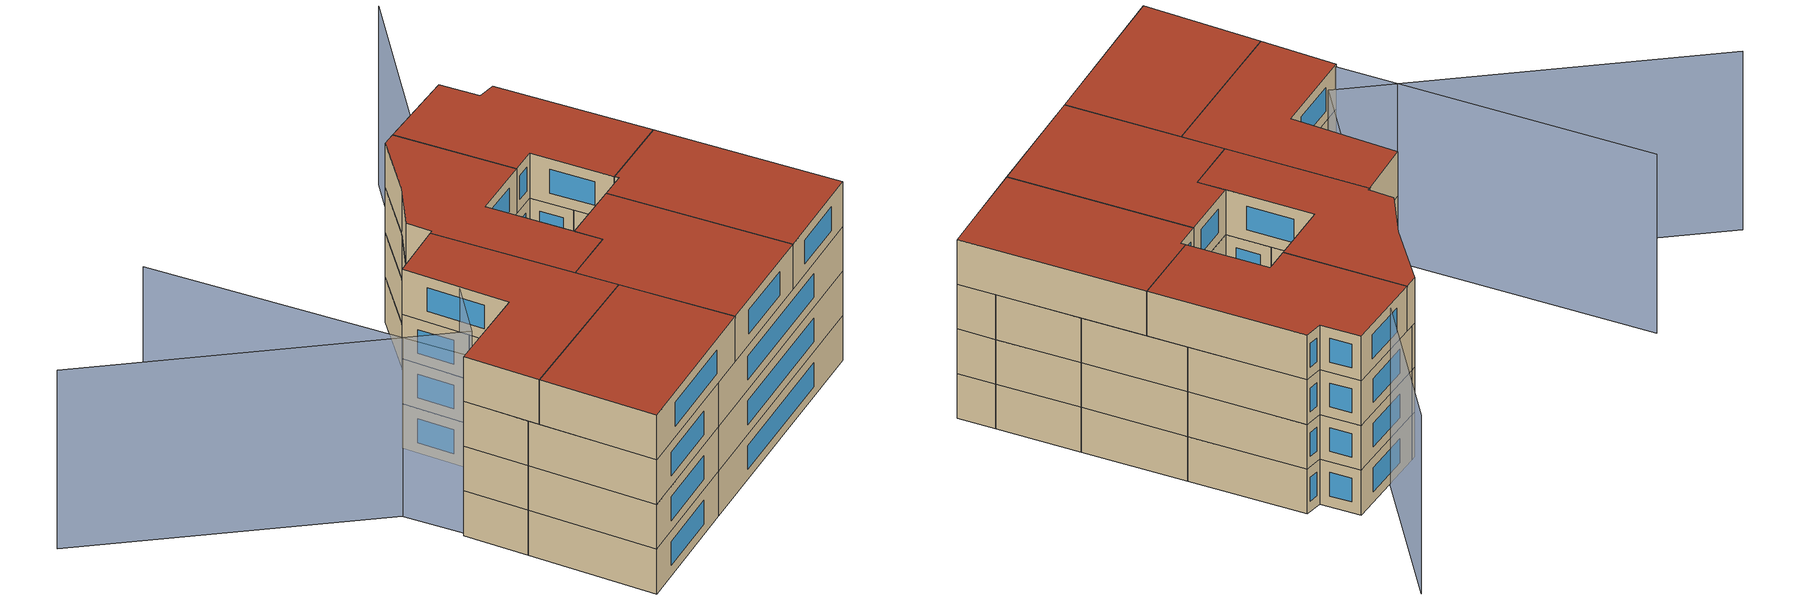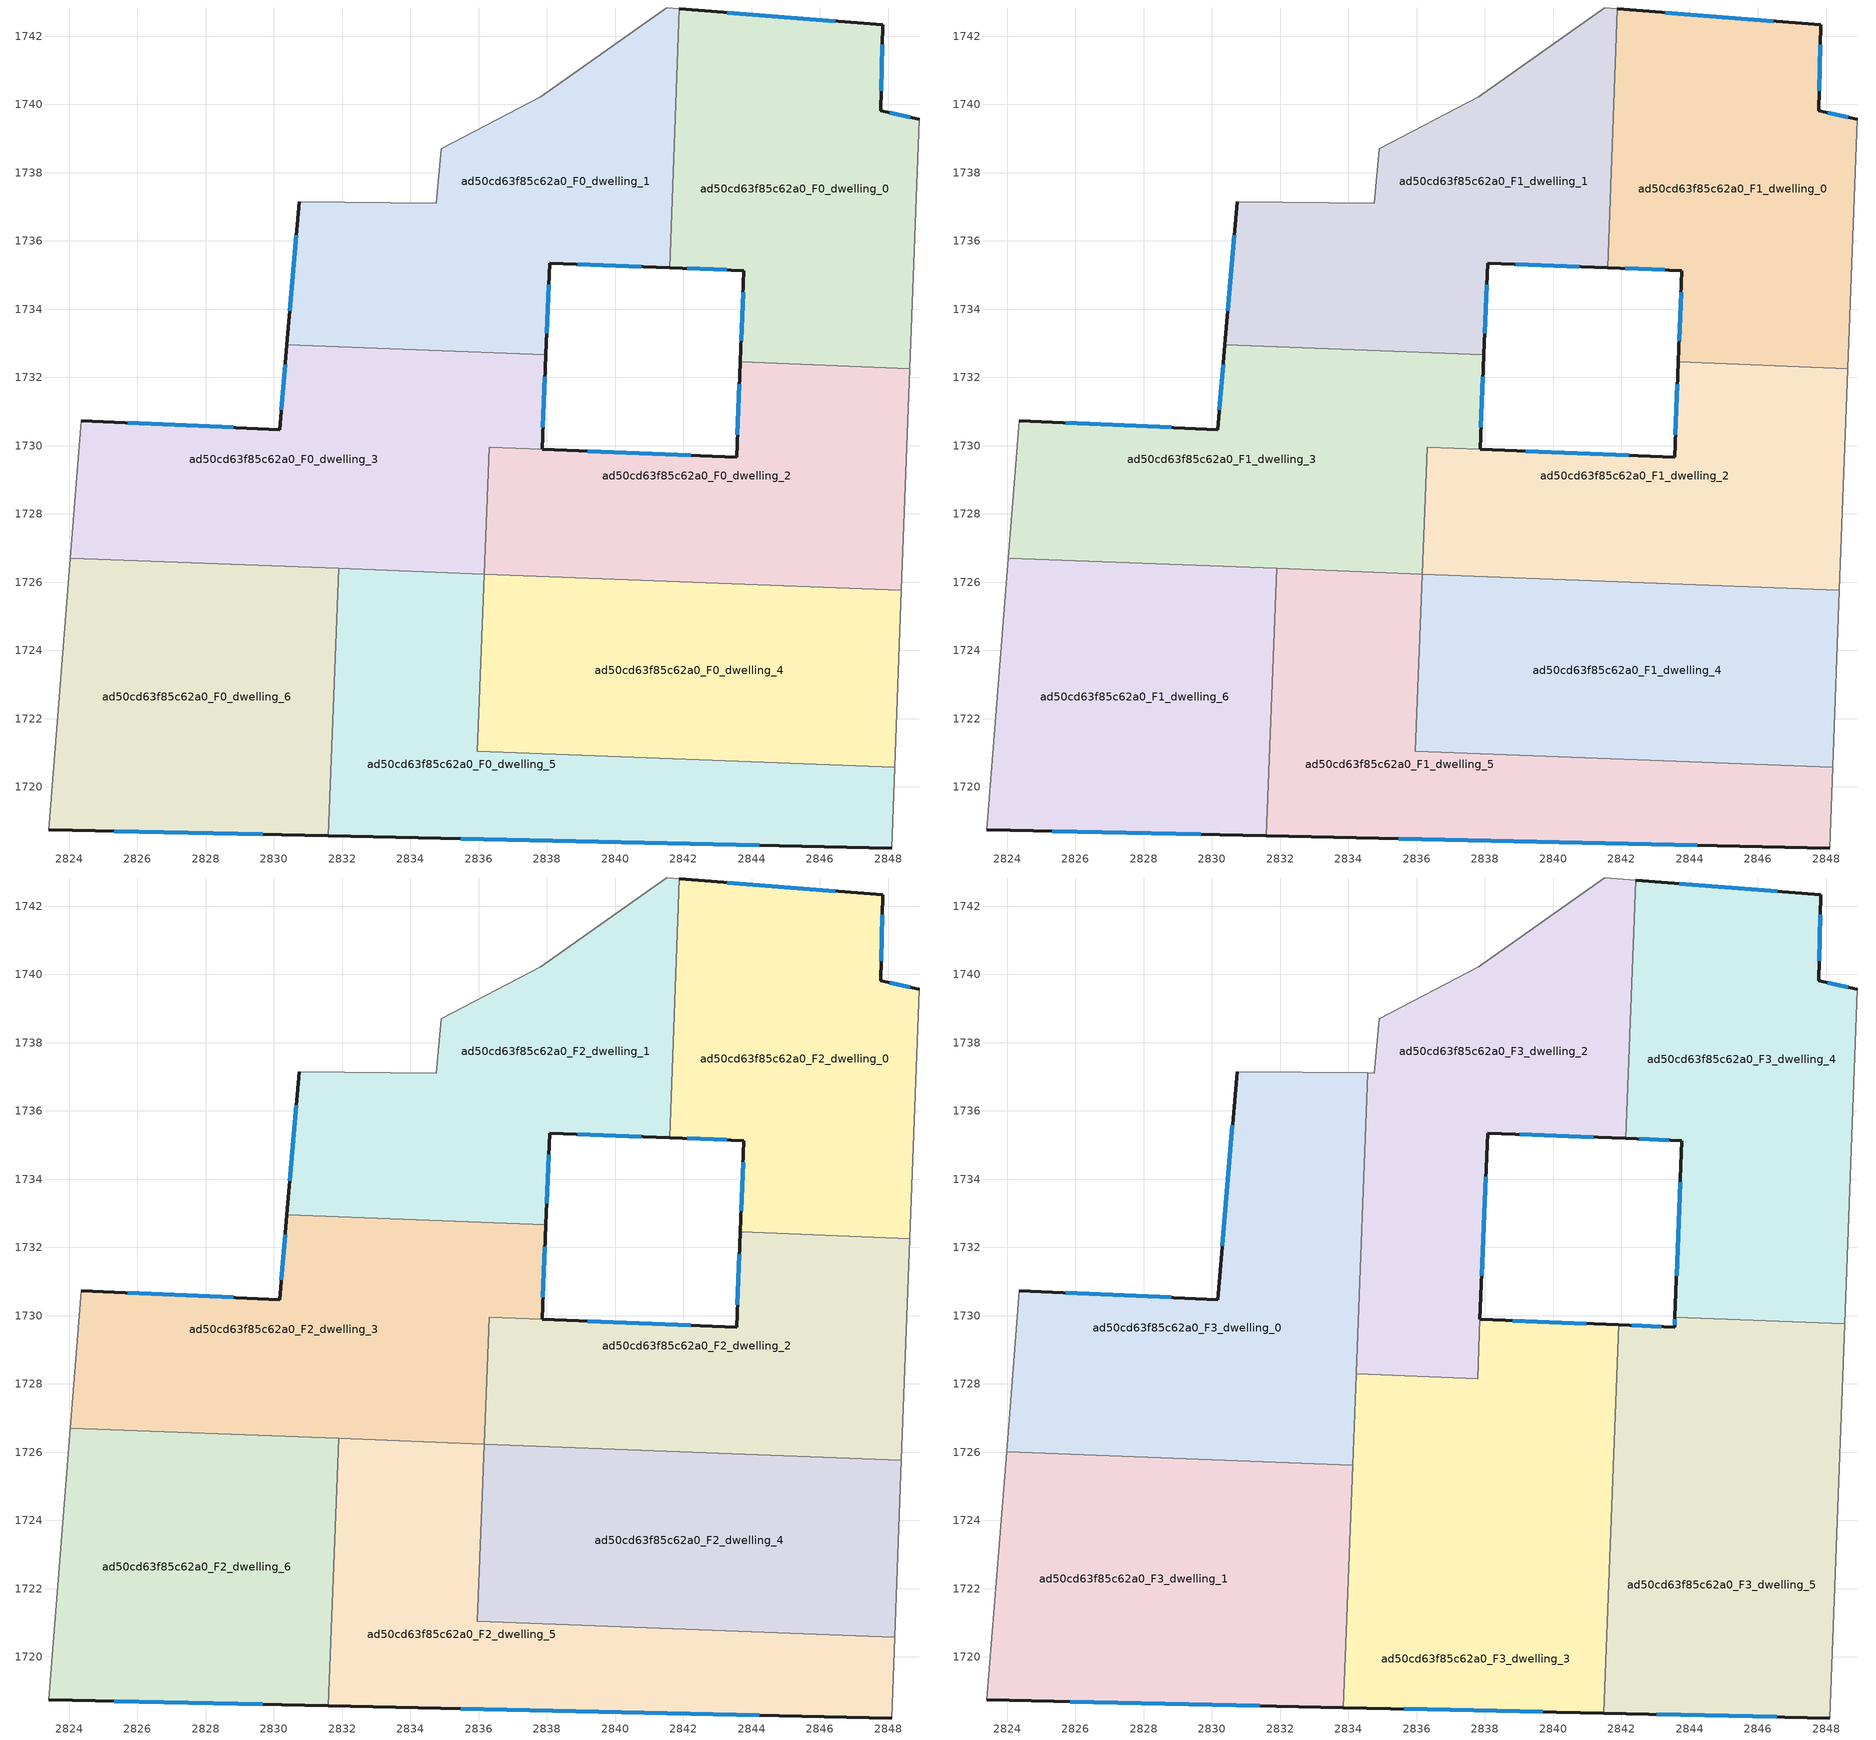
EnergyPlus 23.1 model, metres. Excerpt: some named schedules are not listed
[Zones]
ad50cd63f85c62a0_F0_dwelling_0
 floor ground (EU_floor_Construction): 2847.84,1742.33 2847.78,1739.81 2848.92,1739.56 2848.64,1732.26 2843.67,1732.45 2843.78,1735.13 2841.6,1735.21 2841.89,1742.79 z0
 wall outside (EU_wall_Construction): 2848.92,1739.56 2847.78,1739.81 2847.84,1742.33 2841.89,1742.79 / 2841.6,1735.21 2843.78,1735.13 2843.67,1732.45 z0:3
 wall adiabatic (EU_wall_Construction): 2848.64,1732.26 2848.92,1739.56 z0:3
 wall to ad50cd63f85c62a0_F0_dwelling_2 (EU_wall_Construction): 2843.67,1732.45 2848.64,1732.26 z0:3
 wall to ad50cd63f85c62a0_F0_dwelling_1 (EU_wall_Construction): 2841.89,1742.79 2841.6,1735.21 z0:3
 window (EU_Window_Construction): 2848.65,1739.62 2848.05,1739.75 / 2843.75,1734.5 2843.7,1733.08 / 2842.11,1735.19 2843.27,1735.15 / 2846.45,1742.44 2843.29,1742.69 / 2847.8,1740.4 2847.83,1741.74 z0.7:2.3
ad50cd63f85c62a0_F0_dwelling_1
 floor ground (EU_floor_Construction): 2841.89,1742.79 2841.6,1735.21 2838.08,1735.35 2837.97,1732.67 2830.38,1732.96 2830.74,1737.15 2834.75,1737.11 2834.91,1738.71 2837.82,1740.22 2841.52,1742.82 z0
 wall outside (EU_wall_Construction): 2837.97,1732.67 2838.08,1735.35 2841.6,1735.21 / 2830.74,1737.15 2830.38,1732.96 z0:3
 wall adiabatic (EU_wall_Construction): 2841.89,1742.79 2841.52,1742.82 2837.82,1740.22 2834.91,1738.71 2834.75,1737.11 2830.74,1737.15 z0:3
 wall to ad50cd63f85c62a0_F0_dwelling_3 (EU_wall_Construction): 2830.38,1732.96 2837.97,1732.67 z0:3
 window (EU_Window_Construction): 2838.91,1735.32 2840.77,1735.24 / 2838,1733.3 2838.05,1734.72 / 2830.65,1736.17 2830.47,1733.95 z0.7:2.3
ad50cd63f85c62a0_F0_dwelling_2
 floor ground (EU_floor_Construction): 2848.64,1732.26 2848.39,1725.77 2836.17,1726.24 2836.32,1729.96 2843.56,1729.66 2843.67,1732.45 z0
 wall outside (EU_wall_Construction): 2843.67,1732.45 2843.56,1729.66 2837.87,1729.89 z0:3
 wall adiabatic (EU_wall_Construction): 2848.39,1725.77 2848.64,1732.26 z0:3
 wall to ad50cd63f85c62a0_F0_dwelling_3 (EU_wall_Construction): 2837.86,1729.89 2836.32,1729.96 2836.17,1726.24 z0:3
 wall to ad50cd63f85c62a0_F0_dwelling_4 (EU_wall_Construction): 2836.17,1726.24 2848.39,1725.77 z0:3
 window (EU_Window_Construction): 2842.22,1729.72 2839.2,1729.84 / 2843.64,1731.8 2843.59,1730.32 z0.7:2.3
ad50cd63f85c62a0_F0_dwelling_3
 floor ground (EU_floor_Construction): 2837.97,1732.67 2837.86,1729.89 2836.32,1729.96 2836.17,1726.24 2824.04,1726.7 2824.36,1730.73 2830.17,1730.47 2830.38,1732.96 z0
 wall outside (EU_wall_Construction): 2830.38,1732.96 2830.17,1730.47 2824.36,1730.73 / 2837.86,1729.89 2837.97,1732.67 z0:3
 wall adiabatic (EU_wall_Construction): 2824.36,1730.73 2824.04,1726.7 z0:3
 wall to ad50cd63f85c62a0_F0_dwelling_6 (EU_wall_Construction): 2824.04,1726.7 2831.9,1726.4 z0:3
 wall to ad50cd63f85c62a0_F0_dwelling_5 (EU_wall_Construction): 2831.9,1726.4 2836.16,1726.24 z0:3
 wall to ad50cd63f85c62a0_F0_dwelling_4 (EU_wall_Construction): 2836.16,1726.24 2836.17,1726.24 z0:3
 window (EU_Window_Construction): 2830.33,1732.38 2830.22,1731.06 / 2837.89,1730.55 2837.95,1732.02 / 2828.81,1730.53 2825.73,1730.67 z0.7:2.3
ad50cd63f85c62a0_F0_dwelling_4
 floor ground (EU_floor_Construction): 2848.39,1725.77 2848.19,1720.58 2835.96,1721.05 2836.16,1726.24 z0
 wall to ad50cd63f85c62a0_F0_dwelling_5 (EU_wall_Construction): 2836.16,1726.24 2835.96,1721.05 2848.19,1720.58 z0:3
 wall adiabatic (EU_wall_Construction): 2848.19,1720.58 2848.39,1725.77 z0:3
ad50cd63f85c62a0_F0_dwelling_5
 floor ground (EU_floor_Construction): 2848.19,1720.58 2848.1,1718.21 2831.6,1718.56 2831.9,1726.4 2836.16,1726.24 2835.96,1721.05 z0
 wall outside (EU_wall_Construction): 2831.6,1718.56 2848.1,1718.21 z0:3
 wall adiabatic (EU_wall_Construction): 2848.1,1718.21 2848.19,1720.58 z0:3
 wall to ad50cd63f85c62a0_F0_dwelling_6 (EU_wall_Construction): 2831.9,1726.4 2831.6,1718.56 z0:3
 window (EU_Window_Construction): 2835.47,1718.48 2844.23,1718.29 z0.7:2.3
ad50cd63f85c62a0_F0_dwelling_6
 floor ground (EU_floor_Construction): 2831.9,1726.4 2831.6,1718.56 2823.4,1718.74 2824.04,1726.7 z0
 wall outside (EU_wall_Construction): 2823.4,1718.74 2831.6,1718.56 z0:3
 wall adiabatic (EU_wall_Construction): 2824.04,1726.7 2823.4,1718.74 z0:3
 window (EU_Window_Construction): 2825.32,1718.7 2829.67,1718.61 z0.7:2.3
ad50cd63f85c62a0_F1_dwelling_0
 floor to ad50cd63f85c62a0_F0_dwelling_0 (EU_floor_Construction): 2847.84,1742.33 2847.78,1739.81 2848.92,1739.56 2848.64,1732.26 2843.67,1732.45 2843.78,1735.13 2841.6,1735.21 2841.89,1742.79 z3
 wall outside (EU_wall_Construction): 2848.92,1739.56 2847.78,1739.81 2847.84,1742.33 2841.89,1742.79 / 2841.6,1735.21 2843.78,1735.13 2843.67,1732.45 z3:6
 wall adiabatic (EU_wall_Construction): 2848.64,1732.26 2848.92,1739.56 z3:6
 wall to ad50cd63f85c62a0_F1_dwelling_2 (EU_wall_Construction): 2843.67,1732.45 2848.64,1732.26 z3:6
 wall to ad50cd63f85c62a0_F1_dwelling_1 (EU_wall_Construction): 2841.89,1742.79 2841.6,1735.21 z3:6
 window (EU_Window_Construction): 2848.65,1739.62 2848.05,1739.75 / 2843.75,1734.5 2843.7,1733.08 / 2842.11,1735.19 2843.27,1735.15 / 2846.45,1742.44 2843.29,1742.69 / 2847.8,1740.4 2847.83,1741.74 z3.7:5.3
ad50cd63f85c62a0_F1_dwelling_1
 floor to ad50cd63f85c62a0_F0_dwelling_1 (EU_floor_Construction): 2841.89,1742.79 2841.6,1735.21 2838.08,1735.35 2837.97,1732.67 2830.38,1732.96 2830.74,1737.15 2834.75,1737.11 2834.91,1738.71 2837.82,1740.22 2841.52,1742.82 z3
 wall outside (EU_wall_Construction): 2837.97,1732.67 2838.08,1735.35 2841.6,1735.21 / 2830.74,1737.15 2830.38,1732.96 z3:6
 wall adiabatic (EU_wall_Construction): 2841.89,1742.79 2841.52,1742.82 2837.82,1740.22 2834.91,1738.71 2834.75,1737.11 2830.74,1737.15 z3:6
 wall to ad50cd63f85c62a0_F1_dwelling_3 (EU_wall_Construction): 2830.38,1732.96 2837.97,1732.67 z3:6
 window (EU_Window_Construction): 2838.91,1735.32 2840.77,1735.24 / 2838,1733.3 2838.05,1734.72 / 2830.65,1736.17 2830.47,1733.95 z3.7:5.3
ad50cd63f85c62a0_F1_dwelling_2
 floor to ad50cd63f85c62a0_F0_dwelling_2 (EU_floor_Construction): 2848.64,1732.26 2848.39,1725.77 2836.17,1726.24 2836.32,1729.96 2843.56,1729.66 2843.67,1732.45 z3
 wall outside (EU_wall_Construction): 2843.67,1732.45 2843.56,1729.66 2837.87,1729.89 z3:6
 wall adiabatic (EU_wall_Construction): 2848.39,1725.77 2848.64,1732.26 z3:6
 wall to ad50cd63f85c62a0_F1_dwelling_3 (EU_wall_Construction): 2837.86,1729.89 2836.32,1729.96 2836.17,1726.24 z3:6
 wall to ad50cd63f85c62a0_F1_dwelling_4 (EU_wall_Construction): 2836.17,1726.24 2848.39,1725.77 z3:6
 window (EU_Window_Construction): 2842.22,1729.72 2839.2,1729.84 / 2843.64,1731.8 2843.59,1730.32 z3.7:5.3
ad50cd63f85c62a0_F1_dwelling_3
 floor to ad50cd63f85c62a0_F0_dwelling_3 (EU_floor_Construction): 2837.97,1732.67 2837.86,1729.89 2836.32,1729.96 2836.17,1726.24 2824.04,1726.7 2824.36,1730.73 2830.17,1730.47 2830.38,1732.96 z3
 wall outside (EU_wall_Construction): 2830.38,1732.96 2830.17,1730.47 2824.36,1730.73 / 2837.86,1729.89 2837.97,1732.67 z3:6
 wall adiabatic (EU_wall_Construction): 2824.36,1730.73 2824.04,1726.7 z3:6
 wall to ad50cd63f85c62a0_F1_dwelling_6 (EU_wall_Construction): 2824.04,1726.7 2831.9,1726.4 z3:6
 wall to ad50cd63f85c62a0_F1_dwelling_5 (EU_wall_Construction): 2831.9,1726.4 2836.16,1726.24 z3:6
 wall to ad50cd63f85c62a0_F1_dwelling_4 (EU_wall_Construction): 2836.16,1726.24 2836.17,1726.24 z3:6
 window (EU_Window_Construction): 2830.33,1732.38 2830.22,1731.06 / 2837.89,1730.55 2837.95,1732.02 / 2828.81,1730.53 2825.73,1730.67 z3.7:5.3
ad50cd63f85c62a0_F1_dwelling_4
 floor to ad50cd63f85c62a0_F0_dwelling_4 (EU_floor_Construction): 2848.39,1725.77 2848.19,1720.58 2835.96,1721.05 2836.16,1726.24 z3
 wall to ad50cd63f85c62a0_F1_dwelling_5 (EU_wall_Construction): 2836.16,1726.24 2835.96,1721.05 2848.19,1720.58 z3:6
 wall adiabatic (EU_wall_Construction): 2848.19,1720.58 2848.39,1725.77 z3:6
ad50cd63f85c62a0_F1_dwelling_5
 floor to ad50cd63f85c62a0_F0_dwelling_5 (EU_floor_Construction): 2848.19,1720.58 2848.1,1718.21 2831.6,1718.56 2831.9,1726.4 2836.16,1726.24 2835.96,1721.05 z3
 wall outside (EU_wall_Construction): 2831.6,1718.56 2848.1,1718.21 z3:6
 wall adiabatic (EU_wall_Construction): 2848.1,1718.21 2848.19,1720.58 z3:6
 wall to ad50cd63f85c62a0_F1_dwelling_6 (EU_wall_Construction): 2831.9,1726.4 2831.6,1718.56 z3:6
 window (EU_Window_Construction): 2835.47,1718.48 2844.23,1718.29 z3.7:5.3
ad50cd63f85c62a0_F1_dwelling_6
 floor to ad50cd63f85c62a0_F0_dwelling_6 (EU_floor_Construction): 2831.9,1726.4 2831.6,1718.56 2823.4,1718.74 2824.04,1726.7 z3
 wall outside (EU_wall_Construction): 2823.4,1718.74 2831.6,1718.56 z3:6
 wall adiabatic (EU_wall_Construction): 2824.04,1726.7 2823.4,1718.74 z3:6
 window (EU_Window_Construction): 2825.32,1718.7 2829.67,1718.61 z3.7:5.3
ad50cd63f85c62a0_F2_dwelling_0
 floor to ad50cd63f85c62a0_F1_dwelling_0 (EU_floor_Construction): 2847.84,1742.33 2847.78,1739.81 2848.92,1739.56 2848.64,1732.26 2843.67,1732.45 2843.78,1735.13 2841.6,1735.21 2841.89,1742.79 z6
 wall outside (EU_wall_Construction): 2848.92,1739.56 2847.78,1739.81 2847.84,1742.33 2841.89,1742.79 / 2841.6,1735.21 2843.78,1735.13 2843.67,1732.45 z6:9
 wall adiabatic (EU_wall_Construction): 2848.64,1732.26 2848.92,1739.56 z6:9
 wall to ad50cd63f85c62a0_F2_dwelling_2 (EU_wall_Construction): 2843.67,1732.45 2848.64,1732.26 z6:9
 wall to ad50cd63f85c62a0_F2_dwelling_1 (EU_wall_Construction): 2841.89,1742.79 2841.6,1735.21 z6:9
 window (EU_Window_Construction): 2848.65,1739.62 2848.05,1739.75 / 2843.75,1734.5 2843.7,1733.08 / 2842.11,1735.19 2843.27,1735.15 / 2846.45,1742.44 2843.29,1742.69 / 2847.8,1740.4 2847.83,1741.74 z6.7:8.3
ad50cd63f85c62a0_F2_dwelling_1
 floor to ad50cd63f85c62a0_F1_dwelling_1 (EU_floor_Construction): 2841.89,1742.79 2841.6,1735.21 2838.08,1735.35 2837.97,1732.67 2830.38,1732.96 2830.74,1737.15 2834.75,1737.11 2834.91,1738.71 2837.82,1740.22 2841.52,1742.82 z6
 wall outside (EU_wall_Construction): 2837.97,1732.67 2838.08,1735.35 2841.6,1735.21 / 2830.74,1737.15 2830.38,1732.96 z6:9
 wall adiabatic (EU_wall_Construction): 2841.89,1742.79 2841.52,1742.82 2837.82,1740.22 2834.91,1738.71 2834.75,1737.11 2830.74,1737.15 z6:9
 wall to ad50cd63f85c62a0_F2_dwelling_3 (EU_wall_Construction): 2830.38,1732.96 2837.97,1732.67 z6:9
 window (EU_Window_Construction): 2838.91,1735.32 2840.77,1735.24 / 2838,1733.3 2838.05,1734.72 / 2830.65,1736.17 2830.47,1733.95 z6.7:8.3
ad50cd63f85c62a0_F2_dwelling_2
 floor to ad50cd63f85c62a0_F1_dwelling_2 (EU_floor_Construction): 2848.64,1732.26 2848.39,1725.77 2836.17,1726.24 2836.32,1729.96 2843.56,1729.66 2843.67,1732.45 z6
 wall outside (EU_wall_Construction): 2843.67,1732.45 2843.56,1729.66 2837.87,1729.89 z6:9
 wall adiabatic (EU_wall_Construction): 2848.39,1725.77 2848.64,1732.26 z6:9
 wall to ad50cd63f85c62a0_F2_dwelling_3 (EU_wall_Construction): 2837.86,1729.89 2836.32,1729.96 2836.17,1726.24 z6:9
 wall to ad50cd63f85c62a0_F2_dwelling_4 (EU_wall_Construction): 2836.17,1726.24 2848.39,1725.77 z6:9
 window (EU_Window_Construction): 2842.22,1729.72 2839.2,1729.84 / 2843.64,1731.8 2843.59,1730.32 z6.7:8.3
ad50cd63f85c62a0_F2_dwelling_3
 floor to ad50cd63f85c62a0_F1_dwelling_3 (EU_floor_Construction): 2837.97,1732.67 2837.86,1729.89 2836.32,1729.96 2836.17,1726.24 2824.04,1726.7 2824.36,1730.73 2830.17,1730.47 2830.38,1732.96 z6
 wall outside (EU_wall_Construction): 2830.38,1732.96 2830.17,1730.47 2824.36,1730.73 / 2837.86,1729.89 2837.97,1732.67 z6:9
 wall adiabatic (EU_wall_Construction): 2824.36,1730.73 2824.04,1726.7 z6:9
 wall to ad50cd63f85c62a0_F2_dwelling_6 (EU_wall_Construction): 2824.04,1726.7 2831.9,1726.4 z6:9
 wall to ad50cd63f85c62a0_F2_dwelling_5 (EU_wall_Construction): 2831.9,1726.4 2836.16,1726.24 z6:9
 wall to ad50cd63f85c62a0_F2_dwelling_4 (EU_wall_Construction): 2836.16,1726.24 2836.17,1726.24 z6:9
 window (EU_Window_Construction): 2830.33,1732.38 2830.22,1731.06 / 2837.89,1730.55 2837.95,1732.02 / 2828.81,1730.53 2825.73,1730.67 z6.7:8.3
ad50cd63f85c62a0_F2_dwelling_4
 floor to ad50cd63f85c62a0_F1_dwelling_4 (EU_floor_Construction): 2848.39,1725.77 2848.19,1720.58 2835.96,1721.05 2836.16,1726.24 z6
 wall to ad50cd63f85c62a0_F2_dwelling_5 (EU_wall_Construction): 2836.16,1726.24 2835.96,1721.05 2848.19,1720.58 z6:9
 wall adiabatic (EU_wall_Construction): 2848.19,1720.58 2848.39,1725.77 z6:9
 ceiling adiabatic (EU_roof_Construction): 2848.19,1720.58 2848.39,1725.77 2841.78,1726.02 2841.58,1720.83 z9
ad50cd63f85c62a0_F2_dwelling_5
 floor to ad50cd63f85c62a0_F1_dwelling_5 (EU_floor_Construction): 2848.19,1720.58 2848.1,1718.21 2831.6,1718.56 2831.9,1726.4 2836.16,1726.24 2835.96,1721.05 z6
 wall outside (EU_wall_Construction): 2831.6,1718.56 2848.1,1718.21 z6:9
 wall adiabatic (EU_wall_Construction): 2848.1,1718.21 2848.19,1720.58 z6:9
 wall to ad50cd63f85c62a0_F2_dwelling_6 (EU_wall_Construction): 2831.9,1726.4 2831.6,1718.56 z6:9
 window (EU_Window_Construction): 2835.47,1718.48 2844.23,1718.29 z6.7:8.3
 ceiling adiabatic (EU_roof_Construction): 2848.1,1718.21 2848.19,1720.58 2841.58,1720.83 2841.49,1718.35 z9
ad50cd63f85c62a0_F2_dwelling_6
 floor to ad50cd63f85c62a0_F1_dwelling_6 (EU_floor_Construction): 2831.9,1726.4 2831.6,1718.56 2823.4,1718.74 2824.04,1726.7 z6
 wall outside (EU_wall_Construction): 2823.4,1718.74 2831.6,1718.56 z6:9
 wall adiabatic (EU_wall_Construction): 2824.04,1726.7 2823.4,1718.74 z6:9
 window (EU_Window_Construction): 2825.32,1718.7 2829.67,1718.61 z6.7:8.3
ad50cd63f85c62a0_F3_dwelling_0
 floor to ad50cd63f85c62a0_F2_dwelling_3 (EU_floor_Construction): 2834.4,1732.81 2834.15,1726.31 2824.04,1726.7 2824.36,1730.73 2830.17,1730.47 2830.38,1732.96 z9
 floor to ad50cd63f85c62a0_F2_dwelling_6 (EU_floor_Construction): 2831.9,1726.4 2831.87,1725.71 2823.98,1726.01 2824.04,1726.7 z9
 floor to ad50cd63f85c62a0_F2_dwelling_1 (EU_floor_Construction): 2834.57,1737.11 2834.4,1732.81 2830.38,1732.96 2830.74,1737.15 z9
 floor to ad50cd63f85c62a0_F2_dwelling_5 (EU_floor_Construction): 2834.15,1726.31 2834.13,1725.62 2831.87,1725.71 2831.9,1726.4 z9
 wall outside (EU_wall_Construction): 2830.74,1737.15 2830.17,1730.47 2824.36,1730.73 z9:12
 wall adiabatic (EU_wall_Construction): 2824.36,1730.73 2823.98,1726.01 / 2834.57,1737.11 2830.74,1737.15 z9:12
 wall to ad50cd63f85c62a0_F3_dwelling_1 (EU_wall_Construction): 2823.98,1726.01 2834.13,1725.62 z9:12
 wall to ad50cd63f85c62a0_F3_dwelling_2 (EU_wall_Construction): 2834.23,1728.29 2834.57,1737.11 z9:12
 wall to ad50cd63f85c62a0_F3_dwelling_3 (EU_wall_Construction): 2834.13,1725.62 2834.23,1728.29 z9:12
 window (EU_Window_Construction): 2828.81,1730.53 2825.73,1730.67 / 2830.6,1735.58 2830.3,1732.04 z9.7:11.3
 roof outside (EU_roof_Construction): 2834.13,1725.62 2834.57,1737.11 2830.74,1737.15 2830.17,1730.47 2824.36,1730.73 2823.98,1726.01 z12
ad50cd63f85c62a0_F3_dwelling_1
 floor to ad50cd63f85c62a0_F2_dwelling_6 (EU_floor_Construction): 2831.87,1725.71 2831.6,1718.56 2823.4,1718.74 2823.98,1726.01 z9
 floor to ad50cd63f85c62a0_F2_dwelling_5 (EU_floor_Construction): 2834.13,1725.62 2833.85,1718.52 2831.6,1718.56 2831.87,1725.71 z9
 wall outside (EU_wall_Construction): 2823.4,1718.74 2833.85,1718.51 z9:12
 wall adiabatic (EU_wall_Construction): 2823.98,1726.01 2823.4,1718.74 z9:12
 wall to ad50cd63f85c62a0_F3_dwelling_3 (EU_wall_Construction): 2833.85,1718.51 2834.13,1725.62 z9:12
 window (EU_Window_Construction): 2825.85,1718.69 2831.4,1718.57 z9.7:11.3
 roof outside (EU_roof_Construction): 2833.85,1718.51 2834.13,1725.62 2823.98,1726.01 2823.4,1718.74 z12
ad50cd63f85c62a0_F3_dwelling_2
 floor to ad50cd63f85c62a0_F2_dwelling_1 (EU_floor_Construction): 2841.89,1742.79 2841.6,1735.21 2838.08,1735.35 2837.97,1732.67 2834.4,1732.81 2834.57,1737.11 2834.75,1737.11 2834.91,1738.71 2837.82,1740.22 2841.52,1742.82 z9
 floor to ad50cd63f85c62a0_F2_dwelling_0 (EU_floor_Construction): 2842.42,1742.75 2842.13,1735.19 2841.6,1735.21 2841.89,1742.79 z9
 floor to ad50cd63f85c62a0_F2_dwelling_3 (EU_floor_Construction): 2837.97,1732.67 2837.86,1729.89 2836.32,1729.96 2836.25,1728.22 2834.23,1728.29 2834.4,1732.81 z9
 floor to ad50cd63f85c62a0_F2_dwelling_2 (EU_floor_Construction): 2837.86,1729.89 2837.79,1728.16 2836.25,1728.22 2836.32,1729.96 z9
 wall outside (EU_wall_Construction): 2837.86,1729.89 2838.08,1735.35 2842.13,1735.19 z9:12
 wall to ad50cd63f85c62a0_F3_dwelling_4 (EU_wall_Construction): 2842.13,1735.19 2842.42,1742.75 z9:12
 wall adiabatic (EU_wall_Construction): 2842.42,1742.75 2841.52,1742.82 2837.82,1740.22 2834.91,1738.71 2834.75,1737.11 2834.57,1737.11 z9:12
 wall to ad50cd63f85c62a0_F3_dwelling_3 (EU_wall_Construction): 2834.23,1728.29 2837.79,1728.16 2837.86,1729.89 z9:12
 window (EU_Window_Construction): 2839.03,1735.31 2841.18,1735.23 / 2837.91,1731.17 2838.03,1734.07 z9.7:11.3
 roof outside (EU_roof_Construction): 2837.79,1728.16 2838.08,1735.35 2842.13,1735.19 2842.42,1742.75 2841.52,1742.82 2837.82,1740.22 2834.91,1738.71 2834.75,1737.11 2834.57,1737.11 2834.23,1728.29 z12
ad50cd63f85c62a0_F3_dwelling_3
 floor to ad50cd63f85c62a0_F2_dwelling_5 (EU_floor_Construction): 2836.16,1726.24 2835.96,1721.05 2841.58,1720.83 2841.49,1718.35 2833.85,1718.52 2834.15,1726.31 z9
 floor to ad50cd63f85c62a0_F2_dwelling_2 (EU_floor_Construction): 2841.92,1729.73 2841.78,1726.02 2836.17,1726.24 2836.25,1728.21 2837.79,1728.16 2837.86,1729.89 z9
 floor to ad50cd63f85c62a0_F2_dwelling_4 (EU_floor_Construction): 2841.78,1726.02 2841.58,1720.83 2835.96,1721.05 2836.16,1726.24 z9
 floor to ad50cd63f85c62a0_F2_dwelling_3 (EU_floor_Construction): 2836.25,1728.21 2836.17,1726.24 2834.15,1726.31 2834.23,1728.29 z9
 wall outside (EU_wall_Construction): 2841.92,1729.73 2837.86,1729.89 / 2833.85,1718.51 2841.49,1718.35 z9:12
 wall to ad50cd63f85c62a0_F3_dwelling_5 (EU_wall_Construction): 2841.49,1718.35 2841.92,1729.73 z9:12
 window (EU_Window_Construction): 2840.97,1729.77 2838.82,1729.85 / 2835.65,1718.48 2839.69,1718.39 z9.7:11.3
 roof outside (EU_roof_Construction): 2841.49,1718.35 2841.92,1729.73 2837.86,1729.89 2837.79,1728.16 2834.23,1728.29 2833.85,1718.51 z12
ad50cd63f85c62a0_F3_dwelling_4
 floor to ad50cd63f85c62a0_F2_dwelling_0 (EU_floor_Construction): 2847.84,1742.33 2847.78,1739.81 2848.92,1739.56 2848.64,1732.26 2843.67,1732.45 2843.78,1735.13 2842.13,1735.19 2842.42,1742.75 z9
 floor to ad50cd63f85c62a0_F2_dwelling_2 (EU_floor_Construction): 2848.64,1732.26 2848.54,1729.77 2843.57,1729.96 2843.67,1732.45 z9
 wall outside (EU_wall_Construction): 2842.13,1735.19 2843.78,1735.13 2843.57,1729.96 / 2848.92,1739.56 2847.78,1739.81 2847.84,1742.33 2842.42,1742.75 z9:12
 wall to ad50cd63f85c62a0_F3_dwelling_5 (EU_wall_Construction): 2843.57,1729.96 2848.54,1729.77 z9:12
 wall adiabatic (EU_wall_Construction): 2848.54,1729.77 2848.92,1739.56 z9:12
 window (EU_Window_Construction): 2843.73,1733.91 2843.62,1731.17 / 2842.52,1735.18 2843.39,1735.14 / 2846.57,1742.43 2843.7,1742.66 / 2847.8,1740.4 2847.83,1741.74 / 2848.65,1739.62 2848.05,1739.75 z9.7:11.3
 roof outside (EU_roof_Construction): 2848.54,1729.77 2848.92,1739.56 2847.78,1739.81 2847.84,1742.33 2842.42,1742.75 2842.13,1735.19 2843.78,1735.13 2843.57,1729.96 z12
ad50cd63f85c62a0_F3_dwelling_5
 floor to ad50cd63f85c62a0_F2_dwelling_2 (EU_floor_Construction): 2848.54,1729.77 2848.39,1725.77 2841.78,1726.02 2841.92,1729.73 2843.56,1729.66 2843.57,1729.96 z9
 floor adiabatic (EU_floor_Construction): 2848.39,1725.77 2848.1,1718.21 2841.49,1718.35 2841.78,1726.02 z9
 wall outside (EU_wall_Construction): 2843.57,1729.96 2843.56,1729.66 2841.92,1729.73 / 2841.49,1718.35 2848.1,1718.21 z9:12
 wall adiabatic (EU_wall_Construction): 2848.1,1718.21 2848.54,1729.77 z9:12
 window (EU_Window_Construction): 2843.18,1729.68 2842.31,1729.71 / 2843.57,1729.89 2843.56,1729.73 / 2843.04,1718.32 2846.55,1718.24 z9.7:11.3
 roof outside (EU_roof_Construction): 2848.1,1718.21 2848.54,1729.77 2843.57,1729.96 2843.56,1729.66 2841.92,1729.73 2841.49,1718.35 z12
shading: 2825.34,1750.33 2824.1,1718.71 / 2853.51,1748.38 2826.8,1731.28 / 2826.8,1731.28 2814.32,1750.77 z0:12
[Building]
EU S2 Campaign: North Axis=0; Terrain=City; Solar Distribution=FullExterior
[Site:Location]
Budapest.Ferenc.Liszt.Intl.AP: Latitude=47.437; Longitude=19.256; Time Zone=1; Elevation=185
[SizingPeriod:WeatherFileDays]
AnnualSizingPeriod: Begin Month=1; Begin Day of Month=1; End Month=12; End Day of Month=31; Day of Week for Start Day=Monday; Use Weather File Daylight Saving Period=No; Use Weather File Rain and Snow Indicators=No
[MATERIAL]
EU_InternalMass_Material: Roughness=MediumRough; Thickness=0.1; Conductivity=1; Density=1800; Specific Heat=900; Thermal Absorptance=0.9; Solar Absorptance=0.7; Visible Absorptance=0.7
[MATERIAL:NOMASS] Roughness=MediumRough; Thermal Absorptance=0.9; Solar Absorptance=0.7; Visible Absorptance=0.7
Name | Thermal Resistance
EU_wall_NoMass | 0.832559
EU_roof_NoMass | 1.39638
EU_floor_NoMass | 0.872794
[WINDOWMATERIAL:SIMPLEGLAZINGSYSTEM]
EU_Window_SimpleGlazing: UFactor=2.79869; Solar Heat Gain Coefficient=0.75; Visible Transmittance=0.75
[CONSTRUCTION]
EU_wall_Construction: EU_wall_NoMass
EU_roof_Construction: EU_roof_NoMass
EU_floor_Construction: EU_floor_NoMass
EU_Window_Construction: EU_Window_SimpleGlazing
EU_InternalMass_Construction: EU_InternalMass_Material
[ZONE] Type=1; Multiplier=1; Ceiling Height=autocalculate; Floor Area=autocalculate; Part of Total Floor Area=Yes
Name | Volume
ad50cd63f85c62a0_F0_dwelling_0; ad50cd63f85c62a0_F1_dwelling_0; ad50cd63f85c62a0_F2_dwelling_0 | 190.702
ad50cd63f85c62a0_F3_dwelling_0 | 222.489
ad50cd63f85c62a0_F0_dwelling_1; ad50cd63f85c62a0_F1_dwelling_1; ad50cd63f85c62a0_F2_dwelling_1 | 190.715
ad50cd63f85c62a0_F3_dwelling_1 | 222.488
ad50cd63f85c62a0_F0_dwelling_2; ad50cd63f85c62a0_F1_dwelling_2; ad50cd63f85c62a0_F2_dwelling_2 | 177.791
ad50cd63f85c62a0_F3_dwelling_2 | 201.16
ad50cd63f85c62a0_F0_dwelling_3; ad50cd63f85c62a0_F1_dwelling_3; ad50cd63f85c62a0_F2_dwelling_3 | 203.616
ad50cd63f85c62a0_F3_dwelling_3 | 243.746
ad50cd63f85c62a0_F0_dwelling_4; ad50cd63f85c62a0_F1_dwelling_4; ad50cd63f85c62a0_F2_dwelling_4 | 190.692
ad50cd63f85c62a0_F3_dwelling_4 | 215.759
ad50cd63f85c62a0_F0_dwelling_5; ad50cd63f85c62a0_F1_dwelling_5; ad50cd63f85c62a0_F2_dwelling_5 | 190.683
ad50cd63f85c62a0_F3_dwelling_5 | 229.212
ad50cd63f85c62a0_F0_dwelling_6; ad50cd63f85c62a0_F1_dwelling_6; ad50cd63f85c62a0_F2_dwelling_6 | 190.685
[INTERNALMASS] Construction=EU_InternalMass_Construction
Name | Zone or ZoneList | Surface Area
ad50cd63f85c62a0_F0_dwelling_0_EU_InternalMass | ad50cd63f85c62a0_F0_dwelling_0 | 63.5667
ad50cd63f85c62a0_F0_dwelling_1_EU_InternalMass | ad50cd63f85c62a0_F0_dwelling_1 | 63.5716
ad50cd63f85c62a0_F0_dwelling_2_EU_InternalMass | ad50cd63f85c62a0_F0_dwelling_2 | 59.2656
ad50cd63f85c62a0_F0_dwelling_3_EU_InternalMass | ad50cd63f85c62a0_F0_dwelling_3 | 67.8705
ad50cd63f85c62a0_F0_dwelling_4_EU_InternalMass | ad50cd63f85c62a0_F0_dwelling_4 | 63.5631
ad50cd63f85c62a0_F0_dwelling_5_EU_InternalMass | ad50cd63f85c62a0_F0_dwelling_5 | 63.561
ad50cd63f85c62a0_F0_dwelling_6_EU_InternalMass | ad50cd63f85c62a0_F0_dwelling_6 | 63.5613
ad50cd63f85c62a0_F1_dwelling_0_EU_InternalMass | ad50cd63f85c62a0_F1_dwelling_0 | 63.5667
ad50cd63f85c62a0_F1_dwelling_1_EU_InternalMass | ad50cd63f85c62a0_F1_dwelling_1 | 63.5716
ad50cd63f85c62a0_F1_dwelling_2_EU_InternalMass | ad50cd63f85c62a0_F1_dwelling_2 | 59.2656
ad50cd63f85c62a0_F1_dwelling_3_EU_InternalMass | ad50cd63f85c62a0_F1_dwelling_3 | 67.8705
ad50cd63f85c62a0_F1_dwelling_4_EU_InternalMass | ad50cd63f85c62a0_F1_dwelling_4 | 63.5631
ad50cd63f85c62a0_F1_dwelling_5_EU_InternalMass | ad50cd63f85c62a0_F1_dwelling_5 | 63.561
ad50cd63f85c62a0_F1_dwelling_6_EU_InternalMass | ad50cd63f85c62a0_F1_dwelling_6 | 63.5613
ad50cd63f85c62a0_F2_dwelling_0_EU_InternalMass | ad50cd63f85c62a0_F2_dwelling_0 | 63.5667
ad50cd63f85c62a0_F2_dwelling_1_EU_InternalMass | ad50cd63f85c62a0_F2_dwelling_1 | 63.5716
ad50cd63f85c62a0_F2_dwelling_2_EU_InternalMass | ad50cd63f85c62a0_F2_dwelling_2 | 59.2656
ad50cd63f85c62a0_F2_dwelling_3_EU_InternalMass | ad50cd63f85c62a0_F2_dwelling_3 | 67.8705
ad50cd63f85c62a0_F2_dwelling_4_EU_InternalMass | ad50cd63f85c62a0_F2_dwelling_4 | 63.5631
ad50cd63f85c62a0_F2_dwelling_5_EU_InternalMass | ad50cd63f85c62a0_F2_dwelling_5 | 63.561
ad50cd63f85c62a0_F2_dwelling_6_EU_InternalMass | ad50cd63f85c62a0_F2_dwelling_6 | 63.5613
ad50cd63f85c62a0_F3_dwelling_0_EU_InternalMass | ad50cd63f85c62a0_F3_dwelling_0 | 74.1627
ad50cd63f85c62a0_F3_dwelling_1_EU_InternalMass | ad50cd63f85c62a0_F3_dwelling_1 | 74.1628
ad50cd63f85c62a0_F3_dwelling_2_EU_InternalMass | ad50cd63f85c62a0_F3_dwelling_2 | 67.0618
ad50cd63f85c62a0_F3_dwelling_3_EU_InternalMass | ad50cd63f85c62a0_F3_dwelling_3 | 81.2645
ad50cd63f85c62a0_F3_dwelling_4_EU_InternalMass | ad50cd63f85c62a0_F3_dwelling_4 | 71.9197
ad50cd63f85c62a0_F3_dwelling_5_EU_InternalMass | ad50cd63f85c62a0_F3_dwelling_5 | 76.4041
[OTHEREQUIPMENT] Fuel Type=Electricity; Design Level Calculation Method=Watts/Area; Power per Zone Floor Area=1; Fraction Latent=0; Fraction Radiant=0; Fraction Lost=0; Carbon Dioxide Generation Rate=0; EndUse Subcategory=EU_Step8_InternalGains
Name | Zone or ZoneList or Space or SpaceList | Schedule
EU_Step8_InternalGain_ad50cd63f85c62a0_F0_dwelling_0_f000 | ad50cd63f85c62a0_F0_dwelling_0 | EU_Step8_GainSchedule_ad50cd63f85c62a0_F0_dwelling_0_f000
EU_Step8_InternalGain_ad50cd63f85c62a0_F0_dwelling_1_f000 | ad50cd63f85c62a0_F0_dwelling_1 | EU_Step8_GainSchedule_ad50cd63f85c62a0_F0_dwelling_1_f000
EU_Step8_InternalGain_ad50cd63f85c62a0_F0_dwelling_2_f000 | ad50cd63f85c62a0_F0_dwelling_2 | EU_Step8_GainSchedule_ad50cd63f85c62a0_F0_dwelling_2_f000
EU_Step8_InternalGain_ad50cd63f85c62a0_F0_dwelling_3_f000 | ad50cd63f85c62a0_F0_dwelling_3 | EU_Step8_GainSchedule_ad50cd63f85c62a0_F0_dwelling_3_f000
EU_Step8_InternalGain_ad50cd63f85c62a0_F0_dwelling_4_f000 | ad50cd63f85c62a0_F0_dwelling_4 | EU_Step8_GainSchedule_ad50cd63f85c62a0_F0_dwelling_4_f000
EU_Step8_InternalGain_ad50cd63f85c62a0_F0_dwelling_5_f000 | ad50cd63f85c62a0_F0_dwelling_5 | EU_Step8_GainSchedule_ad50cd63f85c62a0_F0_dwelling_5_f000
EU_Step8_InternalGain_ad50cd63f85c62a0_F0_dwelling_6_f000 | ad50cd63f85c62a0_F0_dwelling_6 | EU_Step8_GainSchedule_ad50cd63f85c62a0_F0_dwelling_6_f000
EU_Step8_InternalGain_ad50cd63f85c62a0_F1_dwelling_0_f000 | ad50cd63f85c62a0_F1_dwelling_0 | EU_Step8_GainSchedule_ad50cd63f85c62a0_F1_dwelling_0_f000
EU_Step8_InternalGain_ad50cd63f85c62a0_F1_dwelling_1_f000 | ad50cd63f85c62a0_F1_dwelling_1 | EU_Step8_GainSchedule_ad50cd63f85c62a0_F1_dwelling_1_f000
EU_Step8_InternalGain_ad50cd63f85c62a0_F1_dwelling_2_f000 | ad50cd63f85c62a0_F1_dwelling_2 | EU_Step8_GainSchedule_ad50cd63f85c62a0_F1_dwelling_2_f000
EU_Step8_InternalGain_ad50cd63f85c62a0_F1_dwelling_3_f000 | ad50cd63f85c62a0_F1_dwelling_3 | EU_Step8_GainSchedule_ad50cd63f85c62a0_F1_dwelling_3_f000
EU_Step8_InternalGain_ad50cd63f85c62a0_F1_dwelling_4_f000 | ad50cd63f85c62a0_F1_dwelling_4 | EU_Step8_GainSchedule_ad50cd63f85c62a0_F1_dwelling_4_f000
EU_Step8_InternalGain_ad50cd63f85c62a0_F1_dwelling_5_f000 | ad50cd63f85c62a0_F1_dwelling_5 | EU_Step8_GainSchedule_ad50cd63f85c62a0_F1_dwelling_5_f000
EU_Step8_InternalGain_ad50cd63f85c62a0_F1_dwelling_6_f000 | ad50cd63f85c62a0_F1_dwelling_6 | EU_Step8_GainSchedule_ad50cd63f85c62a0_F1_dwelling_6_f000
EU_Step8_InternalGain_ad50cd63f85c62a0_F2_dwelling_0_f000 | ad50cd63f85c62a0_F2_dwelling_0 | EU_Step8_GainSchedule_ad50cd63f85c62a0_F2_dwelling_0_f000
EU_Step8_InternalGain_ad50cd63f85c62a0_F2_dwelling_1_f000 | ad50cd63f85c62a0_F2_dwelling_1 | EU_Step8_GainSchedule_ad50cd63f85c62a0_F2_dwelling_1_f000
EU_Step8_InternalGain_ad50cd63f85c62a0_F2_dwelling_2_f000 | ad50cd63f85c62a0_F2_dwelling_2 | EU_Step8_GainSchedule_ad50cd63f85c62a0_F2_dwelling_2_f000
EU_Step8_InternalGain_ad50cd63f85c62a0_F2_dwelling_3_f000 | ad50cd63f85c62a0_F2_dwelling_3 | EU_Step8_GainSchedule_ad50cd63f85c62a0_F2_dwelling_3_f000
EU_Step8_InternalGain_ad50cd63f85c62a0_F2_dwelling_4_f000 | ad50cd63f85c62a0_F2_dwelling_4 | EU_Step8_GainSchedule_ad50cd63f85c62a0_F2_dwelling_4_f000
EU_Step8_InternalGain_ad50cd63f85c62a0_F2_dwelling_5_f000 | ad50cd63f85c62a0_F2_dwelling_5 | EU_Step8_GainSchedule_ad50cd63f85c62a0_F2_dwelling_5_f000
EU_Step8_InternalGain_ad50cd63f85c62a0_F2_dwelling_6_f000 | ad50cd63f85c62a0_F2_dwelling_6 | EU_Step8_GainSchedule_ad50cd63f85c62a0_F2_dwelling_6_f000
EU_Step8_InternalGain_ad50cd63f85c62a0_F3_dwelling_0_f000 | ad50cd63f85c62a0_F3_dwelling_0 | EU_Step8_GainSchedule_ad50cd63f85c62a0_F3_dwelling_0_f000
EU_Step8_InternalGain_ad50cd63f85c62a0_F3_dwelling_1_f000 | ad50cd63f85c62a0_F3_dwelling_1 | EU_Step8_GainSchedule_ad50cd63f85c62a0_F3_dwelling_1_f000
EU_Step8_InternalGain_ad50cd63f85c62a0_F3_dwelling_2_f000 | ad50cd63f85c62a0_F3_dwelling_2 | EU_Step8_GainSchedule_ad50cd63f85c62a0_F3_dwelling_2_f000
EU_Step8_InternalGain_ad50cd63f85c62a0_F3_dwelling_3_f000 | ad50cd63f85c62a0_F3_dwelling_3 | EU_Step8_GainSchedule_ad50cd63f85c62a0_F3_dwelling_3_f000
EU_Step8_InternalGain_ad50cd63f85c62a0_F3_dwelling_4_f000 | ad50cd63f85c62a0_F3_dwelling_4 | EU_Step8_GainSchedule_ad50cd63f85c62a0_F3_dwelling_4_f000
EU_Step8_InternalGain_ad50cd63f85c62a0_F3_dwelling_5_f000 | ad50cd63f85c62a0_F3_dwelling_5 | EU_Step8_GainSchedule_ad50cd63f85c62a0_F3_dwelling_5_f000
[ZONEVENTILATION:DESIGNFLOWRATE] Schedule=EU_AlwaysOn; Design Flow Rate Calculation Method=AirChanges/Hour; Air Changes per Hour=0.475469; Ventilation Type=Natural; Fan Pressure Rise=0; Fan Total Efficiency=1; Constant Term Coefficient=1; Temperature Term Coefficient=0; Velocity Term Coefficient=0; Velocity Squared Term Coefficient=0; Minimum Indoor Temperature=-100; Maximum Indoor Temperature=100; Delta Temperature=-100; Minimum Outdoor Temperature=-100; Maximum Outdoor Temperature=100; Maximum Wind Speed=40
Name | Zone or ZoneList or Space or SpaceList
EU_ConstantAir_ad50cd63f85c62a0_F0_dwelling_0 | ad50cd63f85c62a0_F0_dwelling_0
EU_ConstantAir_ad50cd63f85c62a0_F0_dwelling_1 | ad50cd63f85c62a0_F0_dwelling_1
EU_ConstantAir_ad50cd63f85c62a0_F0_dwelling_2 | ad50cd63f85c62a0_F0_dwelling_2
EU_ConstantAir_ad50cd63f85c62a0_F0_dwelling_3 | ad50cd63f85c62a0_F0_dwelling_3
EU_ConstantAir_ad50cd63f85c62a0_F0_dwelling_4 | ad50cd63f85c62a0_F0_dwelling_4
EU_ConstantAir_ad50cd63f85c62a0_F0_dwelling_5 | ad50cd63f85c62a0_F0_dwelling_5
EU_ConstantAir_ad50cd63f85c62a0_F0_dwelling_6 | ad50cd63f85c62a0_F0_dwelling_6
EU_ConstantAir_ad50cd63f85c62a0_F1_dwelling_0 | ad50cd63f85c62a0_F1_dwelling_0
EU_ConstantAir_ad50cd63f85c62a0_F1_dwelling_1 | ad50cd63f85c62a0_F1_dwelling_1
EU_ConstantAir_ad50cd63f85c62a0_F1_dwelling_2 | ad50cd63f85c62a0_F1_dwelling_2
EU_ConstantAir_ad50cd63f85c62a0_F1_dwelling_3 | ad50cd63f85c62a0_F1_dwelling_3
EU_ConstantAir_ad50cd63f85c62a0_F1_dwelling_4 | ad50cd63f85c62a0_F1_dwelling_4
EU_ConstantAir_ad50cd63f85c62a0_F1_dwelling_5 | ad50cd63f85c62a0_F1_dwelling_5
EU_ConstantAir_ad50cd63f85c62a0_F1_dwelling_6 | ad50cd63f85c62a0_F1_dwelling_6
EU_ConstantAir_ad50cd63f85c62a0_F2_dwelling_0 | ad50cd63f85c62a0_F2_dwelling_0
EU_ConstantAir_ad50cd63f85c62a0_F2_dwelling_1 | ad50cd63f85c62a0_F2_dwelling_1
EU_ConstantAir_ad50cd63f85c62a0_F2_dwelling_2 | ad50cd63f85c62a0_F2_dwelling_2
EU_ConstantAir_ad50cd63f85c62a0_F2_dwelling_3 | ad50cd63f85c62a0_F2_dwelling_3
EU_ConstantAir_ad50cd63f85c62a0_F2_dwelling_4 | ad50cd63f85c62a0_F2_dwelling_4
EU_ConstantAir_ad50cd63f85c62a0_F2_dwelling_5 | ad50cd63f85c62a0_F2_dwelling_5
EU_ConstantAir_ad50cd63f85c62a0_F2_dwelling_6 | ad50cd63f85c62a0_F2_dwelling_6
EU_ConstantAir_ad50cd63f85c62a0_F3_dwelling_0 | ad50cd63f85c62a0_F3_dwelling_0
EU_ConstantAir_ad50cd63f85c62a0_F3_dwelling_1 | ad50cd63f85c62a0_F3_dwelling_1
EU_ConstantAir_ad50cd63f85c62a0_F3_dwelling_2 | ad50cd63f85c62a0_F3_dwelling_2
EU_ConstantAir_ad50cd63f85c62a0_F3_dwelling_3 | ad50cd63f85c62a0_F3_dwelling_3
EU_ConstantAir_ad50cd63f85c62a0_F3_dwelling_4 | ad50cd63f85c62a0_F3_dwelling_4
EU_ConstantAir_ad50cd63f85c62a0_F3_dwelling_5 | ad50cd63f85c62a0_F3_dwelling_5
[HVACTEMPLATE:ZONE:IDEALLOADSAIRSYSTEM] System Availability Schedule=EU_AlwaysOn; Maximum Heating Supply Air Temperature=50; Minimum Cooling Supply Air Temperature=13; Maximum Heating Supply Air Humidity Ratio=0.0156; Minimum Cooling Supply Air Humidity Ratio=0.0077; Heating Limit=NoLimit; Cooling Limit=NoLimit; Heating Availability Schedule=EU_AlwaysOn; Cooling Availability Schedule=EU_CoolingOff; Dehumidification Control Type=ConstantSensibleHeatRatio; Cooling Sensible Heat Ratio=0.7; Dehumidification Setpoint=60; Humidification Control Type=None; Humidification Setpoint=30; Outdoor Air Method=None; Outdoor Air Flow Rate per Person=0.00944; Outdoor Air Flow Rate per Zone Floor Area=0; Outdoor Air Flow Rate per Zone=0; Demand Controlled Ventilation Type=None; Outdoor Air Economizer Type=NoEconomizer; Heat Recovery Type=None; Sensible Heat Recovery Effectiveness=0.7; Latent Heat Recovery Effectiveness=0.65
Name | Template Thermostat
ad50cd63f85c62a0_F0_dwelling_0 | EU_HeatOnly_ad50cd63f85c62a0_F0_dwelling_0
ad50cd63f85c62a0_F0_dwelling_1 | EU_HeatOnly_ad50cd63f85c62a0_F0_dwelling_1
ad50cd63f85c62a0_F0_dwelling_2 | EU_HeatOnly_ad50cd63f85c62a0_F0_dwelling_2
ad50cd63f85c62a0_F0_dwelling_3 | EU_HeatOnly_ad50cd63f85c62a0_F0_dwelling_3
ad50cd63f85c62a0_F0_dwelling_4 | EU_HeatOnly_ad50cd63f85c62a0_F0_dwelling_4
ad50cd63f85c62a0_F0_dwelling_5 | EU_HeatOnly_ad50cd63f85c62a0_F0_dwelling_5
ad50cd63f85c62a0_F0_dwelling_6 | EU_HeatOnly_ad50cd63f85c62a0_F0_dwelling_6
ad50cd63f85c62a0_F1_dwelling_0 | EU_HeatOnly_ad50cd63f85c62a0_F1_dwelling_0
ad50cd63f85c62a0_F1_dwelling_1 | EU_HeatOnly_ad50cd63f85c62a0_F1_dwelling_1
ad50cd63f85c62a0_F1_dwelling_2 | EU_HeatOnly_ad50cd63f85c62a0_F1_dwelling_2
ad50cd63f85c62a0_F1_dwelling_3 | EU_HeatOnly_ad50cd63f85c62a0_F1_dwelling_3
ad50cd63f85c62a0_F1_dwelling_4 | EU_HeatOnly_ad50cd63f85c62a0_F1_dwelling_4
ad50cd63f85c62a0_F1_dwelling_5 | EU_HeatOnly_ad50cd63f85c62a0_F1_dwelling_5
ad50cd63f85c62a0_F1_dwelling_6 | EU_HeatOnly_ad50cd63f85c62a0_F1_dwelling_6
ad50cd63f85c62a0_F2_dwelling_0 | EU_HeatOnly_ad50cd63f85c62a0_F2_dwelling_0
ad50cd63f85c62a0_F2_dwelling_1 | EU_HeatOnly_ad50cd63f85c62a0_F2_dwelling_1
ad50cd63f85c62a0_F2_dwelling_2 | EU_HeatOnly_ad50cd63f85c62a0_F2_dwelling_2
ad50cd63f85c62a0_F2_dwelling_3 | EU_HeatOnly_ad50cd63f85c62a0_F2_dwelling_3
ad50cd63f85c62a0_F2_dwelling_4 | EU_HeatOnly_ad50cd63f85c62a0_F2_dwelling_4
ad50cd63f85c62a0_F2_dwelling_5 | EU_HeatOnly_ad50cd63f85c62a0_F2_dwelling_5
ad50cd63f85c62a0_F2_dwelling_6 | EU_HeatOnly_ad50cd63f85c62a0_F2_dwelling_6
ad50cd63f85c62a0_F3_dwelling_0 | EU_HeatOnly_ad50cd63f85c62a0_F3_dwelling_0
ad50cd63f85c62a0_F3_dwelling_1 | EU_HeatOnly_ad50cd63f85c62a0_F3_dwelling_1
ad50cd63f85c62a0_F3_dwelling_2 | EU_HeatOnly_ad50cd63f85c62a0_F3_dwelling_2
ad50cd63f85c62a0_F3_dwelling_3 | EU_HeatOnly_ad50cd63f85c62a0_F3_dwelling_3
ad50cd63f85c62a0_F3_dwelling_4 | EU_HeatOnly_ad50cd63f85c62a0_F3_dwelling_4
ad50cd63f85c62a0_F3_dwelling_5 | EU_HeatOnly_ad50cd63f85c62a0_F3_dwelling_5
[SIZING:ZONE] Zone Cooling Design Supply Air Temperature Input Method=SupplyAirTemperature; Zone Cooling Design Supply Air Temperature=13; Zone Heating Design Supply Air Temperature Input Method=SupplyAirTemperature; Zone Heating Design Supply Air Temperature=50; Zone Cooling Design Supply Air Humidity Ratio=0.008; Zone Heating Design Supply Air Humidity Ratio=0.008; Cooling Design Air Flow Method=DesignDay; Cooling Design Air Flow Rate=0; Cooling Minimum Air Flow per Zone Floor Area=0.000762; Cooling Minimum Air Flow=0; Cooling Minimum Air Flow Fraction=0.2; Heating Design Air Flow Method=DesignDay; Heating Design Air Flow Rate=0; Heating Maximum Air Flow per Zone Floor Area=0.002032; Heating Maximum Air Flow=0.141576; Heating Maximum Air Flow Fraction=0.3; Account for Dedicated Outdoor Air System=No; Dedicated Outdoor Air System Control Strategy=NeutralSupplyAir; Dedicated Outdoor Air Low Setpoint Temperature for Design=autosize; Dedicated Outdoor Air High Setpoint Temperature for Design=autosize; Zone Load Sizing Method=Sensible Load Only No Latent Load; Zone Latent Cooling Design Supply Air Humidity Ratio Input Method=HumidityRatioDifference; Zone Cooling Design Supply Air Humidity Ratio Difference=0.005; Zone Latent Heating Design Supply Air Humidity Ratio Input Method=HumidityRatioDifference; Zone Humidification Design Supply Air Humidity Ratio Difference=0.005
ad50cd63f85c62a0_F0_dwelling_0; ad50cd63f85c62a0_F0_dwelling_1; ad50cd63f85c62a0_F0_dwelling_2; ad50cd63f85c62a0_F0_dwelling_3; ad50cd63f85c62a0_F0_dwelling_4; ad50cd63f85c62a0_F0_dwelling_5; ad50cd63f85c62a0_F0_dwelling_6; ad50cd63f85c62a0_F1_dwelling_0; ad50cd63f85c62a0_F1_dwelling_1; ad50cd63f85c62a0_F1_dwelling_2; ad50cd63f85c62a0_F1_dwelling_3; ad50cd63f85c62a0_F1_dwelling_4; ad50cd63f85c62a0_F1_dwelling_5; ad50cd63f85c62a0_F1_dwelling_6; ad50cd63f85c62a0_F2_dwelling_0; ad50cd63f85c62a0_F2_dwelling_1; ad50cd63f85c62a0_F2_dwelling_2; ad50cd63f85c62a0_F2_dwelling_3; ad50cd63f85c62a0_F2_dwelling_4; ad50cd63f85c62a0_F2_dwelling_5; ad50cd63f85c62a0_F2_dwelling_6; ad50cd63f85c62a0_F3_dwelling_0; ad50cd63f85c62a0_F3_dwelling_1; ad50cd63f85c62a0_F3_dwelling_2; ad50cd63f85c62a0_F3_dwelling_3; ad50cd63f85c62a0_F3_dwelling_4; ad50cd63f85c62a0_F3_dwelling_5
[SCHEDULE:FILE] Column Number=1; Rows to Skip at Top=0; Number of Hours of Data=8760; Column Separator=Comma; Interpolate to Timestep=No; Minutes per Item=60; Adjust Schedule for Daylight Savings=Yes
Name | File
EU_Step8_GainSchedule_ad50cd63f85c62a0_F0_dwelling_0_f000 | ../../schedules/ad50cd63f85c62a0/ad50cd63f85c62a0_F0_dwelling_0_f000_gain.csv
EU_Step8_GainSchedule_ad50cd63f85c62a0_F0_dwelling_1_f000 | ../../schedules/ad50cd63f85c62a0/ad50cd63f85c62a0_F0_dwelling_1_f000_gain.csv
EU_Step8_GainSchedule_ad50cd63f85c62a0_F0_dwelling_2_f000 | ../../schedules/ad50cd63f85c62a0/ad50cd63f85c62a0_F0_dwelling_2_f000_gain.csv
EU_Step8_GainSchedule_ad50cd63f85c62a0_F0_dwelling_3_f000 | ../../schedules/ad50cd63f85c62a0/ad50cd63f85c62a0_F0_dwelling_3_f000_gain.csv
EU_Step8_GainSchedule_ad50cd63f85c62a0_F0_dwelling_4_f000 | ../../schedules/ad50cd63f85c62a0/ad50cd63f85c62a0_F0_dwelling_4_f000_gain.csv
EU_Step8_GainSchedule_ad50cd63f85c62a0_F0_dwelling_5_f000 | ../../schedules/ad50cd63f85c62a0/ad50cd63f85c62a0_F0_dwelling_5_f000_gain.csv
EU_Step8_GainSchedule_ad50cd63f85c62a0_F0_dwelling_6_f000 | ../../schedules/ad50cd63f85c62a0/ad50cd63f85c62a0_F0_dwelling_6_f000_gain.csv
EU_Step8_GainSchedule_ad50cd63f85c62a0_F1_dwelling_0_f000 | ../../schedules/ad50cd63f85c62a0/ad50cd63f85c62a0_F1_dwelling_0_f000_gain.csv
EU_Step8_GainSchedule_ad50cd63f85c62a0_F1_dwelling_1_f000 | ../../schedules/ad50cd63f85c62a0/ad50cd63f85c62a0_F1_dwelling_1_f000_gain.csv
EU_Step8_GainSchedule_ad50cd63f85c62a0_F1_dwelling_2_f000 | ../../schedules/ad50cd63f85c62a0/ad50cd63f85c62a0_F1_dwelling_2_f000_gain.csv
EU_Step8_GainSchedule_ad50cd63f85c62a0_F1_dwelling_3_f000 | ../../schedules/ad50cd63f85c62a0/ad50cd63f85c62a0_F1_dwelling_3_f000_gain.csv
EU_Step8_GainSchedule_ad50cd63f85c62a0_F1_dwelling_4_f000 | ../../schedules/ad50cd63f85c62a0/ad50cd63f85c62a0_F1_dwelling_4_f000_gain.csv
